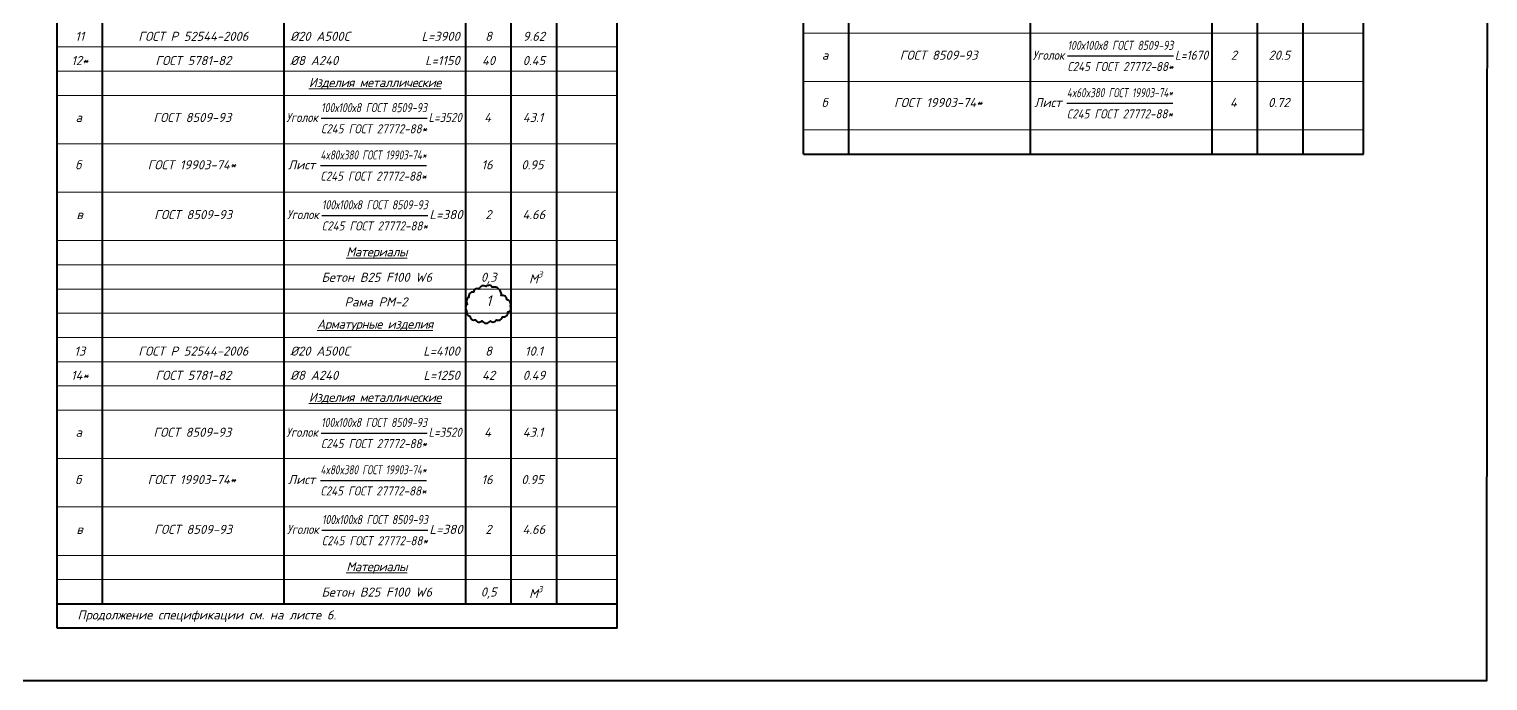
# Model space of a CAD drawing. Header units: millimetres. Extents: x -1807136 to 121189, y 23614 to 410608.
# Drawn here: x 20394 to 68568, y 66268 to 87799 of the extents above; entities that cross this region are included whole.
import ezdxf
from ezdxf.enums import TextEntityAlignment as Align

# ---------------------------------------------------------------- set-up
doc = ezdxf.new("R2010")
doc.units = ezdxf.units.MM
doc.layers.get('0').update_dxf_attribs({"lineweight": 5})
doc.layers.add('#Текст', color=7, linetype='Continuous')
doc.layers.add('k_ Рамка', color=252, linetype='Continuous', lineweight=40)
doc.layers.add('Штриховка', color=7, linetype='Continuous', lineweight=25)
doc.layers.add('NoPrint', color=18, linetype='Continuous', plot=False)
doc.styles.add('STEP PR', font='isocpeui.ttf')

# ---------------------------------------------------------------- blocks, each defined once
blk = doc.blocks.new('vcBlockST6-2-1')
at = {"color": 0, "linetype": 'ByBlock', "lineweight": -2}
blk.add_line((87.5, -8), (122.5, -8), dxfattribs=at)
at = {"color": 0, "linetype": 'ByBlock', "lineweight": -2, "style": 'STEP PR', "flags": 1}
for tag in ['CLASS', 'GOST', 'FILE', 'IDD']:
    blk.add_attdef(tag, text='', height=300, dxfattribs=at).set_placement((0, 0), align=Align.RIGHT)
at = {"color": 0, "linetype": 'ByBlock', "lineweight": -2, "style": 'STEP PR'}
for tag, p, p2 in [('НАИМЕНОВАНИЕ', (87.5, -6), (122.5, -6)), ('ПОЗИЦИЯ', (0.75, -9.25), (14.25, -9.25)), ('ОБОЗНАЧЕНИЕ', (15.75, -9.25), (74.25, -9.25)), ('ПРОФИЛЬ', (76, -9.25), (86.5, -9.25)), ('ДЛИНА', (123, -9.25), (134, -9.25)), ('КОЛИЧЕСТВО', (135.75, -9.25), (149.25, -9.25)), ('МАССА', (150.75, -9.25), (164.25, -9.25)), ('ПРИМЕЧАНИЕ', (165.75, -9.25), (184.25, -9.25)), ('СТАЛЬ', (87.5, -13), (122.5, -13))]:
    blk.add_attdef(tag, text='', height=300, dxfattribs=at).set_placement(p, p2, align=Align.FIT)
blk = doc.blocks.new('vcBlockST6-1-1')
at = {"color": 0, "linetype": 'ByBlock', "lineweight": -2, "style": 'STEP PR', "flags": 1}
for tag in ['CLASS', 'GOST', 'FILE', 'IDD']:
    blk.add_attdef(tag, text='', height=300, dxfattribs=at).set_placement((0, 0), align=Align.RIGHT)
at = {"color": 0, "linetype": 'ByBlock', "lineweight": -2, "style": 'STEP PR'}
blk.add_attdef('ДЛИНА', text='', height=300, dxfattribs=at).set_placement((133, -6), align=Align.RIGHT)
for tag, p, p2 in [('ПОЗИЦИЯ', (0.75, -6), (14.25, -6)), ('ОБОЗНАЧЕНИЕ', (15.75, -6), (74.25, -6)), ('КОЛИЧЕСТВО', (135.75, -6), (149.25, -6)), ('МАССА', (150.75, -6), (164.25, -6)), ('ПРИМЕЧАНИЕ', (165.75, -6), (184.25, -6))]:
    blk.add_attdef(tag, text='', height=300, dxfattribs=at).set_placement(p, p2, align=Align.FIT)
blk.add_attdef('НАИМЕНОВАНИЕ', (77, -6), '', height=300, dxfattribs=at)

msp = doc.modelspace()

# ---------------------------------------------------------------- linework, layer by layer
at = {"color": 8, "lineweight": 13}
for p, q in [((39814.9, 87212.1), (21314.9, 87212.1)), ((64465.2, 87670.1), (45965.2, 87670.1)), ((39814.9, 86412.1), (21314.9, 86412.1)), ((64465.2, 86070.1), (45965.2, 86070.1)), ((39814.9, 85612.1), (21314.9, 85612.1)), ((39814.9, 85612.1), (21314.9, 85612.1)), ((64465.2, 84470.1), (45965.2, 84470.1)), ((39814.9, 84012.1), (21314.9, 84012.1)), ((64465.2, 83670.1), (45965.2, 83670.1)), ((64465.2, 83670.1), (45965.2, 83670.1)), ((64465.2, 83670.1), (45965.2, 83670.1)), ((64465.2, 83670.1), (45965.2, 83670.1)), ((39814.9, 82412.1), (21314.9, 82412.1)), ((39814.9, 80812.1), (21314.9, 80812.1)), ((39814.9, 80012.1), (21314.9, 80012.1)), ((39814.9, 79212.1), (21314.9, 79212.1)), ((39814.9, 78412.1), (21314.9, 78412.1)), ((39814.9, 78412.1), (21314.9, 78412.1)), ((39814.9, 77612.1), (21314.9, 77612.1)), ((39814.9, 77612.1), (21314.9, 77612.1)), ((39814.9, 76812.1), (21314.9, 76812.1)), ((39814.9, 76012.1), (21314.9, 76012.1)), ((39814.9, 75212.1), (21314.9, 75212.1)), ((39814.9, 75212.1), (21314.9, 75212.1)), ((39814.9, 73612.1), (21314.9, 73612.1)), ((39814.9, 72012.1), (21314.9, 72012.1)), ((39814.9, 70412.1), (21314.9, 70412.1)), ((39814.9, 69612.1), (21314.9, 69612.1)), ((39814.9, 68812.1), (21314.9, 68812.1)), ((39814.9, 68812.1), (21314.9, 68812.1)), ((39814.9, 68812.1), (21314.9, 68812.1))]:
    msp.add_line(p, q, dxfattribs=at)
at = {"color": 3, "lineweight": 40}
msp.add_lwpolyline([(-5222.3, 120235.7), (68567.9, 120235.7), (68521.6, 66268.4), (-5268.6, 66268.4)], close=True, dxfattribs=at)
at = {"layer": 'k_ Рамка'}
for p, q in [((21314.9, 68012.1), (21314.9, 114412.1)), ((22814.9, 68812.1), (22814.9, 114412.1)), ((28814.9, 68812.1), (28814.9, 114412.1)), ((34814.9, 68812.1), (34814.9, 114412.1)), ((36314.9, 68812.1), (36314.9, 114412.1)), ((37814.9, 68812.1), (37814.9, 114412.1)), ((39814.9, 68012.1), (39814.9, 114412.1)), ((45965.2, 83670.1), (45965.2, 114412.1)), ((47465.2, 83670.1), (47465.2, 114412.1)), ((53465.2, 83670.1), (53465.2, 114412.1)), ((59465.2, 83670.1), (59465.2, 114412.1)), ((60965.2, 83670.1), (60965.2, 114412.1)), ((62465.2, 83670.1), (62465.2, 114412.1)), ((64465.2, 83670.1), (64465.2, 114412.1)), ((39814.9, 68012.1), (21314.9, 68012.1))]:
    msp.add_line(p, q, dxfattribs=at)
for points in [[(45965.2, 83670.1), (64465.2, 83670.1)], [(21314.9, 68812.1), (39814.9, 68812.1)]]:
    msp.add_lwpolyline(points, dxfattribs=at)
at = {"layer": 'NoPrint', "color": 3, "lineweight": 40}
msp.add_lwpolyline([(36166.3, 78855.3, 0.5205671), (35986.8, 78994.8, 0.5205671), (35986.8, 78994.8, 0.5205671), (35687.8, 79273.7, 0.5205671), (35687.8, 79273.7, 0.5205671), (35488.4, 79293.7, 0.5205671), (35488.4, 79293.7, 0.5205671), (35249.2, 79214, 0.5205671), (35249.2, 79214, 0.5205671), (35069.7, 79114.3, 0.5205671), (35069.7, 79114.3, 0.5205671), (34910.2, 78935, 0.5205671), (34910.2, 78935, 0.5205671), (34870.3, 78715.9, 0.5205671), (34870.3, 78715.9, 0.5205671), (34850.4, 78496.7, 0.5205671), (34850.4, 78496.7, 0.5205671), (34950.1, 78317.4, 0.5205671), (34950.1, 78317.4, 0.5205671), (35129.5, 78197.8, 0.5205671), (35129.5, 78197.8, 0.5205671), (35348.9, 78158, 0.5205671), (35348.9, 78158, 0.5205671), (35628, 78158, 0.5205671), (35628, 78158, 0.5205671), (35827.4, 78197.8, 0.5205671), (35827.4, 78197.8, 0.5205671), (36026.7, 78297.5, 0.5205671), (36026.7, 78297.5, 0.5205671), (36206.2, 78456.8, 0.5205671), (36206.2, 78456.8, 0.5205671), (36285.9, 78656.1, 0.5205671), (36285.9, 78656.1, 0.5205671)], format="xyb", close=True, dxfattribs=at)

# ---------------------------------------------------------------- block references
at = {"layer": '#Текст'}
ref = msp.add_blockref('vcBlockST6-1-1', (21314.9, 88012.1), dxfattribs=dict(at, xscale=100, yscale=100))
ref.add_attrib('ПОЗИЦИЯ', '11', dxfattribs={"layer": '0', "color": 0, "linetype": 'ByBlock', "lineweight": -2, "height": 300, "style": 'STEP PR'}).set_placement((22064.9, 87412.1), align=Align.CENTER)
ref.add_attrib('ОБОЗНАЧЕНИЕ', 'ГОСТ Р 52544-2006', dxfattribs={"layer": '0', "color": 0, "linetype": 'ByBlock', "lineweight": -2, "height": 300, "style": 'STEP PR'}).set_placement((25814.9, 87412.1), align=Align.CENTER)
ref.add_attrib('НАИМЕНОВАНИЕ', '%%C20 A500C', (29014.9, 87412.1), dxfattribs={"layer": '0', "color": 0, "linetype": 'ByBlock', "lineweight": -2, "height": 300, "style": 'STEP PR'})
ref.add_attrib('ДЛИНА', 'L=3900', dxfattribs={"layer": '0', "color": 0, "linetype": 'ByBlock', "lineweight": -2, "height": 300, "style": 'STEP PR'}).set_placement((34614.9, 87412.1), align=Align.RIGHT)
ref.add_attrib('КОЛИЧЕСТВО', '8', dxfattribs={"layer": '0', "color": 0, "linetype": 'ByBlock', "lineweight": -2, "height": 300, "style": 'STEP PR'}).set_placement((35564.9, 87412.1), align=Align.CENTER)
ref.add_attrib('МАССА', '9.62', dxfattribs={"layer": '0', "color": 0, "linetype": 'ByBlock', "lineweight": -2, "height": 300, "style": 'STEP PR'}).set_placement((37064.9, 87412.1), align=Align.CENTER)
ref = msp.add_blockref('vcBlockST6-1-1', (21314.9, 87212.1), dxfattribs=dict(at, xscale=100, yscale=100))
ref.add_attrib('ПОЗИЦИЯ', '12*', dxfattribs={"layer": '0', "color": 0, "linetype": 'ByBlock', "lineweight": -2, "height": 300, "style": 'STEP PR'}).set_placement((22064.9, 86612.1), align=Align.CENTER)
ref.add_attrib('ОБОЗНАЧЕНИЕ', 'ГОСТ 5781-82', dxfattribs={"layer": '0', "color": 0, "linetype": 'ByBlock', "lineweight": -2, "height": 300, "style": 'STEP PR'}).set_placement((25814.9, 86612.1), align=Align.CENTER)
ref.add_attrib('НАИМЕНОВАНИЕ', '%%C8 A240', (29014.9, 86612.1), dxfattribs={"layer": '0', "color": 0, "linetype": 'ByBlock', "lineweight": -2, "height": 300, "style": 'STEP PR'})
ref.add_attrib('ДЛИНА', 'L=1150', dxfattribs={"layer": '0', "color": 0, "linetype": 'ByBlock', "lineweight": -2, "height": 300, "style": 'STEP PR'}).set_placement((34614.9, 86612.1), align=Align.RIGHT)
ref.add_attrib('КОЛИЧЕСТВО', '40', dxfattribs={"layer": '0', "color": 0, "linetype": 'ByBlock', "lineweight": -2, "height": 300, "style": 'STEP PR'}).set_placement((35564.9, 86612.1), align=Align.CENTER)
ref.add_attrib('МАССА', '0.45', dxfattribs={"layer": '0', "color": 0, "linetype": 'ByBlock', "lineweight": -2, "height": 300, "style": 'STEP PR'}).set_placement((37064.9, 86612.1), align=Align.CENTER)
ref = msp.add_blockref('vcBlockST6-1-1', (21314.9, 77612.1), dxfattribs=dict(at, xscale=100, yscale=100))
ref.add_attrib('ПОЗИЦИЯ', '13', dxfattribs={"layer": '0', "color": 0, "linetype": 'ByBlock', "lineweight": -2, "height": 300, "style": 'STEP PR'}).set_placement((22064.9, 77012.1), align=Align.CENTER)
ref.add_attrib('ОБОЗНАЧЕНИЕ', 'ГОСТ Р 52544-2006', dxfattribs={"layer": '0', "color": 0, "linetype": 'ByBlock', "lineweight": -2, "height": 300, "style": 'STEP PR'}).set_placement((25814.9, 77012.1), align=Align.CENTER)
ref.add_attrib('НАИМЕНОВАНИЕ', '%%C20 A500C', (29014.9, 77012.1), dxfattribs={"layer": '0', "color": 0, "linetype": 'ByBlock', "lineweight": -2, "height": 300, "style": 'STEP PR'})
ref.add_attrib('ДЛИНА', 'L=4100', dxfattribs={"layer": '0', "color": 0, "linetype": 'ByBlock', "lineweight": -2, "height": 300, "style": 'STEP PR'}).set_placement((34614.9, 77012.1), align=Align.RIGHT)
ref.add_attrib('КОЛИЧЕСТВО', '8', dxfattribs={"layer": '0', "color": 0, "linetype": 'ByBlock', "lineweight": -2, "height": 300, "style": 'STEP PR'}).set_placement((35564.9, 77012.1), align=Align.CENTER)
ref.add_attrib('МАССА', '10.1', dxfattribs={"layer": '0', "color": 0, "linetype": 'ByBlock', "lineweight": -2, "height": 300, "style": 'STEP PR'}).set_placement((37064.9, 77012.1), align=Align.CENTER)
ref = msp.add_blockref('vcBlockST6-1-1', (21314.9, 76812.1), dxfattribs=dict(at, xscale=100, yscale=100))
ref.add_attrib('ПОЗИЦИЯ', '14*', dxfattribs={"layer": '0', "color": 0, "linetype": 'ByBlock', "lineweight": -2, "height": 300, "style": 'STEP PR'}).set_placement((22064.9, 76212.1), align=Align.CENTER)
ref.add_attrib('ОБОЗНАЧЕНИЕ', 'ГОСТ 5781-82', dxfattribs={"layer": '0', "color": 0, "linetype": 'ByBlock', "lineweight": -2, "height": 300, "style": 'STEP PR'}).set_placement((25814.9, 76212.1), align=Align.CENTER)
ref.add_attrib('НАИМЕНОВАНИЕ', '%%C8 A240', (29014.9, 76212.1), dxfattribs={"layer": '0', "color": 0, "linetype": 'ByBlock', "lineweight": -2, "height": 300, "style": 'STEP PR'})
ref.add_attrib('ДЛИНА', 'L=1250', dxfattribs={"layer": '0', "color": 0, "linetype": 'ByBlock', "lineweight": -2, "height": 300, "style": 'STEP PR'}).set_placement((34614.9, 76212.1), align=Align.RIGHT)
ref.add_attrib('КОЛИЧЕСТВО', '42', dxfattribs={"layer": '0', "color": 0, "linetype": 'ByBlock', "lineweight": -2, "height": 300, "style": 'STEP PR'}).set_placement((35564.9, 76212.1), align=Align.CENTER)
ref.add_attrib('МАССА', '0.49', dxfattribs={"layer": '0', "color": 0, "linetype": 'ByBlock', "lineweight": -2, "height": 300, "style": 'STEP PR'}).set_placement((37064.9, 76212.1), align=Align.CENTER)
at = {"layer": 'Штриховка'}
ref = msp.add_blockref('vcBlockST6-2-1', (45933.2, 87714.1), dxfattribs=dict(at, xscale=100, yscale=100))
ref.add_attrib('ПОЗИЦИЯ', 'a', dxfattribs={"layer": '0', "color": 0, "linetype": 'ByBlock', "lineweight": -2, "height": 300, "style": 'STEP PR'}).set_placement((46683.2, 86789.1), align=Align.CENTER)
ref.add_attrib('ОБОЗНАЧЕНИЕ', 'ГОСТ 8509-93', dxfattribs={"layer": '0', "color": 0, "linetype": 'ByBlock', "lineweight": -2, "height": 300, "style": 'STEP PR'}).set_placement((50433.2, 86789.1), align=Align.CENTER)
ref.add_attrib('ПРОФИЛЬ', 'Уголок', dxfattribs={"layer": '0', "color": 0, "linetype": 'ByBlock', "lineweight": -2, "height": 300, "style": 'STEP PR', "width": 0.773999}).set_placement((53533.2, 86789.1), (54583.2, 86789.1), align=Align.FIT)
ref.add_attrib('НАИМЕНОВАНИЕ', '100х100х8 ГОСТ 8509-93', dxfattribs={"layer": '0', "color": 0, "linetype": 'ByBlock', "lineweight": -2, "height": 300, "style": 'STEP PR', "width": 0.746124}).set_placement((54683.2, 87114.1), (58183.2, 87114.1), align=Align.FIT)
ref.add_attrib('СТАЛЬ', 'С245 ГОСТ 27772-88*', dxfattribs={"layer": '0', "color": 0, "linetype": 'ByBlock', "lineweight": -2, "height": 300, "style": 'STEP PR', "width": 0.832342}).set_placement((54683.2, 86414.1), (58183.2, 86414.1), align=Align.FIT)
ref.add_attrib('ДЛИНА', 'L=1670', dxfattribs={"layer": '0', "color": 0, "linetype": 'ByBlock', "lineweight": -2, "height": 300, "style": 'STEP PR', "width": 0.870817}).set_placement((58233.2, 86789.1), (59333.2, 86789.1), align=Align.FIT)
ref.add_attrib('КОЛИЧЕСТВО', '2', dxfattribs={"layer": '0', "color": 0, "linetype": 'ByBlock', "lineweight": -2, "height": 300, "style": 'STEP PR'}).set_placement((60183.2, 86789.1), align=Align.CENTER)
ref.add_attrib('МАССА', '20.5', dxfattribs={"layer": '0', "color": 0, "linetype": 'ByBlock', "lineweight": -2, "height": 300, "style": 'STEP PR'}).set_placement((61683.2, 86789.1), align=Align.CENTER)
ref = msp.add_blockref('vcBlockST6-2-1', (45915, 86150.1), dxfattribs=dict(at, xscale=100, yscale=100))
ref.add_attrib('ПОЗИЦИЯ', 'б', dxfattribs={"layer": '0', "color": 0, "linetype": 'ByBlock', "lineweight": -2, "height": 300, "style": 'STEP PR'}).set_placement((46665, 85225.1), align=Align.CENTER)
ref.add_attrib('ОБОЗНАЧЕНИЕ', 'ГОСТ 19903-74*', dxfattribs={"layer": '0', "color": 0, "linetype": 'ByBlock', "lineweight": -2, "height": 300, "style": 'STEP PR'}).set_placement((50415, 85225.1), align=Align.CENTER)
ref.add_attrib('ПРОФИЛЬ', 'Лист', dxfattribs={"layer": '0', "color": 0, "linetype": 'ByBlock', "lineweight": -2, "height": 300, "style": 'STEP PR'}).set_placement((54040, 85225.1), align=Align.CENTER)
ref.add_attrib('НАИМЕНОВАНИЕ', '4x60x380 ГОСТ 19903-74*', dxfattribs={"layer": '0', "color": 0, "linetype": 'ByBlock', "lineweight": -2, "height": 300, "style": 'STEP PR', "width": 0.693944}).set_placement((54665, 85550.1), (58165, 85550.1), align=Align.FIT)
ref.add_attrib('СТАЛЬ', 'С245 ГОСТ 27772-88*', dxfattribs={"layer": '0', "color": 0, "linetype": 'ByBlock', "lineweight": -2, "height": 300, "style": 'STEP PR', "width": 0.832342}).set_placement((54665, 84850.1), (58165, 84850.1), align=Align.FIT)
ref.add_attrib('КОЛИЧЕСТВО', '4', dxfattribs={"layer": '0', "color": 0, "linetype": 'ByBlock', "lineweight": -2, "height": 300, "style": 'STEP PR'}).set_placement((60165, 85225.1), align=Align.CENTER)
ref.add_attrib('МАССА', '0.72', dxfattribs={"layer": '0', "color": 0, "linetype": 'ByBlock', "lineweight": -2, "height": 300, "style": 'STEP PR'}).set_placement((61665, 85225.1), align=Align.CENTER)
ref = msp.add_blockref('vcBlockST6-2-1', (21282.9, 85656.1), dxfattribs=dict(at, xscale=100, yscale=100))
ref.add_attrib('ПОЗИЦИЯ', 'a', dxfattribs={"layer": '0', "color": 0, "linetype": 'ByBlock', "lineweight": -2, "height": 300, "style": 'STEP PR'}).set_placement((22032.9, 84731.1), align=Align.CENTER)
ref.add_attrib('ОБОЗНАЧЕНИЕ', 'ГОСТ 8509-93', dxfattribs={"layer": '0', "color": 0, "linetype": 'ByBlock', "lineweight": -2, "height": 300, "style": 'STEP PR'}).set_placement((25782.9, 84731.1), align=Align.CENTER)
ref.add_attrib('ПРОФИЛЬ', 'Уголок', dxfattribs={"layer": '0', "color": 0, "linetype": 'ByBlock', "lineweight": -2, "height": 300, "style": 'STEP PR', "width": 0.773999}).set_placement((28882.9, 84731.1), (29932.9, 84731.1), align=Align.FIT)
ref.add_attrib('НАИМЕНОВАНИЕ', '100х100х8 ГОСТ 8509-93', dxfattribs={"layer": '0', "color": 0, "linetype": 'ByBlock', "lineweight": -2, "height": 300, "style": 'STEP PR', "width": 0.746124}).set_placement((30032.9, 85056.1), (33532.9, 85056.1), align=Align.FIT)
ref.add_attrib('СТАЛЬ', 'С245 ГОСТ 27772-88*', dxfattribs={"layer": '0', "color": 0, "linetype": 'ByBlock', "lineweight": -2, "height": 300, "style": 'STEP PR', "width": 0.832342}).set_placement((30032.9, 84356.1), (33532.9, 84356.1), align=Align.FIT)
ref.add_attrib('ДЛИНА', 'L=3520', dxfattribs={"layer": '0', "color": 0, "linetype": 'ByBlock', "lineweight": -2, "height": 300, "style": 'STEP PR', "width": 0.829904}).set_placement((33582.9, 84731.1), (34682.9, 84731.1), align=Align.FIT)
ref.add_attrib('КОЛИЧЕСТВО', '4', dxfattribs={"layer": '0', "color": 0, "linetype": 'ByBlock', "lineweight": -2, "height": 300, "style": 'STEP PR'}).set_placement((35532.9, 84731.1), align=Align.CENTER)
ref.add_attrib('МАССА', '43.1', dxfattribs={"layer": '0', "color": 0, "linetype": 'ByBlock', "lineweight": -2, "height": 300, "style": 'STEP PR'}).set_placement((37032.9, 84731.1), align=Align.CENTER)
ref = msp.add_blockref('vcBlockST6-2-1', (21264.6, 84092.1), dxfattribs=dict(at, xscale=100, yscale=100))
ref.add_attrib('ПОЗИЦИЯ', 'б', dxfattribs={"layer": '0', "color": 0, "linetype": 'ByBlock', "lineweight": -2, "height": 300, "style": 'STEP PR'}).set_placement((22014.6, 83167.1), align=Align.CENTER)
ref.add_attrib('ОБОЗНАЧЕНИЕ', 'ГОСТ 19903-74*', dxfattribs={"layer": '0', "color": 0, "linetype": 'ByBlock', "lineweight": -2, "height": 300, "style": 'STEP PR'}).set_placement((25764.6, 83167.1), align=Align.CENTER)
ref.add_attrib('ПРОФИЛЬ', 'Лист', dxfattribs={"layer": '0', "color": 0, "linetype": 'ByBlock', "lineweight": -2, "height": 300, "style": 'STEP PR'}).set_placement((29389.6, 83167.1), align=Align.CENTER)
ref.add_attrib('НАИМЕНОВАНИЕ', '4x80x380 ГОСТ 19903-74*', dxfattribs={"layer": '0', "color": 0, "linetype": 'ByBlock', "lineweight": -2, "height": 300, "style": 'STEP PR', "width": 0.693944}).set_placement((30014.6, 83492.1), (33514.6, 83492.1), align=Align.FIT)
ref.add_attrib('СТАЛЬ', 'С245 ГОСТ 27772-88*', dxfattribs={"layer": '0', "color": 0, "linetype": 'ByBlock', "lineweight": -2, "height": 300, "style": 'STEP PR', "width": 0.832342}).set_placement((30014.6, 82792.1), (33514.6, 82792.1), align=Align.FIT)
ref.add_attrib('КОЛИЧЕСТВО', '16', dxfattribs={"layer": '0', "color": 0, "linetype": 'ByBlock', "lineweight": -2, "height": 300, "style": 'STEP PR'}).set_placement((35514.6, 83167.1), align=Align.CENTER)
ref.add_attrib('МАССА', '0.95', dxfattribs={"layer": '0', "color": 0, "linetype": 'ByBlock', "lineweight": -2, "height": 300, "style": 'STEP PR'}).set_placement((37014.6, 83167.1), align=Align.CENTER)
ref = msp.add_blockref('vcBlockST6-2-1', (21310.2, 82447.4), dxfattribs=dict(at, xscale=100, yscale=100))
ref.add_attrib('ПОЗИЦИЯ', 'в', dxfattribs={"layer": '0', "color": 0, "linetype": 'ByBlock', "lineweight": -2, "height": 300, "style": 'STEP PR'}).set_placement((22060.2, 81522.4), align=Align.CENTER)
ref.add_attrib('ОБОЗНАЧЕНИЕ', 'ГОСТ 8509-93', dxfattribs={"layer": '0', "color": 0, "linetype": 'ByBlock', "lineweight": -2, "height": 300, "style": 'STEP PR'}).set_placement((25810.2, 81522.4), align=Align.CENTER)
ref.add_attrib('ПРОФИЛЬ', 'Уголок', dxfattribs={"layer": '0', "color": 0, "linetype": 'ByBlock', "lineweight": -2, "height": 300, "style": 'STEP PR', "width": 0.773999}).set_placement((28910.2, 81522.4), (29960.2, 81522.4), align=Align.FIT)
ref.add_attrib('НАИМЕНОВАНИЕ', '100х100х8 ГОСТ 8509-93', dxfattribs={"layer": '0', "color": 0, "linetype": 'ByBlock', "lineweight": -2, "height": 300, "style": 'STEP PR', "width": 0.746124}).set_placement((30060.2, 81847.4), (33560.2, 81847.4), align=Align.FIT)
ref.add_attrib('СТАЛЬ', 'С245 ГОСТ 27772-88*', dxfattribs={"layer": '0', "color": 0, "linetype": 'ByBlock', "lineweight": -2, "height": 300, "style": 'STEP PR', "width": 0.832342}).set_placement((30060.2, 81147.4), (33560.2, 81147.4), align=Align.FIT)
ref.add_attrib('ДЛИНА', 'L=380', dxfattribs={"layer": '0', "color": 0, "linetype": 'ByBlock', "lineweight": -2, "height": 300, "style": 'STEP PR', "width": 0.992821}).set_placement((33610.2, 81522.4), (34710.2, 81522.4), align=Align.FIT)
ref.add_attrib('КОЛИЧЕСТВО', '2', dxfattribs={"layer": '0', "color": 0, "linetype": 'ByBlock', "lineweight": -2, "height": 300, "style": 'STEP PR'}).set_placement((35560.2, 81522.4), align=Align.CENTER)
ref.add_attrib('МАССА', '4.66', dxfattribs={"layer": '0', "color": 0, "linetype": 'ByBlock', "lineweight": -2, "height": 300, "style": 'STEP PR'}).set_placement((37060.2, 81522.4), align=Align.CENTER)
ref = msp.add_blockref('vcBlockST6-2-1', (21282.9, 75256.1), dxfattribs=dict(at, xscale=100, yscale=100))
ref.add_attrib('ПОЗИЦИЯ', 'a', dxfattribs={"layer": '0', "color": 0, "linetype": 'ByBlock', "lineweight": -2, "height": 300, "style": 'STEP PR'}).set_placement((22032.9, 74331.1), align=Align.CENTER)
ref.add_attrib('ОБОЗНАЧЕНИЕ', 'ГОСТ 8509-93', dxfattribs={"layer": '0', "color": 0, "linetype": 'ByBlock', "lineweight": -2, "height": 300, "style": 'STEP PR'}).set_placement((25782.9, 74331.1), align=Align.CENTER)
ref.add_attrib('ПРОФИЛЬ', 'Уголок', dxfattribs={"layer": '0', "color": 0, "linetype": 'ByBlock', "lineweight": -2, "height": 300, "style": 'STEP PR', "width": 0.773999}).set_placement((28882.9, 74331.1), (29932.9, 74331.1), align=Align.FIT)
ref.add_attrib('НАИМЕНОВАНИЕ', '100х100х8 ГОСТ 8509-93', dxfattribs={"layer": '0', "color": 0, "linetype": 'ByBlock', "lineweight": -2, "height": 300, "style": 'STEP PR', "width": 0.746124}).set_placement((30032.9, 74656.1), (33532.9, 74656.1), align=Align.FIT)
ref.add_attrib('СТАЛЬ', 'С245 ГОСТ 27772-88*', dxfattribs={"layer": '0', "color": 0, "linetype": 'ByBlock', "lineweight": -2, "height": 300, "style": 'STEP PR', "width": 0.832342}).set_placement((30032.9, 73956.1), (33532.9, 73956.1), align=Align.FIT)
ref.add_attrib('ДЛИНА', 'L=3520', dxfattribs={"layer": '0', "color": 0, "linetype": 'ByBlock', "lineweight": -2, "height": 300, "style": 'STEP PR', "width": 0.829904}).set_placement((33582.9, 74331.1), (34682.9, 74331.1), align=Align.FIT)
ref.add_attrib('КОЛИЧЕСТВО', '4', dxfattribs={"layer": '0', "color": 0, "linetype": 'ByBlock', "lineweight": -2, "height": 300, "style": 'STEP PR'}).set_placement((35532.9, 74331.1), align=Align.CENTER)
ref.add_attrib('МАССА', '43.1', dxfattribs={"layer": '0', "color": 0, "linetype": 'ByBlock', "lineweight": -2, "height": 300, "style": 'STEP PR'}).set_placement((37032.9, 74331.1), align=Align.CENTER)
ref = msp.add_blockref('vcBlockST6-2-1', (21264.6, 73692.1), dxfattribs=dict(at, xscale=100, yscale=100))
ref.add_attrib('ПОЗИЦИЯ', 'б', dxfattribs={"layer": '0', "color": 0, "linetype": 'ByBlock', "lineweight": -2, "height": 300, "style": 'STEP PR'}).set_placement((22014.6, 72767.1), align=Align.CENTER)
ref.add_attrib('ОБОЗНАЧЕНИЕ', 'ГОСТ 19903-74*', dxfattribs={"layer": '0', "color": 0, "linetype": 'ByBlock', "lineweight": -2, "height": 300, "style": 'STEP PR'}).set_placement((25764.6, 72767.1), align=Align.CENTER)
ref.add_attrib('ПРОФИЛЬ', 'Лист', dxfattribs={"layer": '0', "color": 0, "linetype": 'ByBlock', "lineweight": -2, "height": 300, "style": 'STEP PR'}).set_placement((29389.6, 72767.1), align=Align.CENTER)
ref.add_attrib('НАИМЕНОВАНИЕ', '4x80x380 ГОСТ 19903-74*', dxfattribs={"layer": '0', "color": 0, "linetype": 'ByBlock', "lineweight": -2, "height": 300, "style": 'STEP PR', "width": 0.693944}).set_placement((30014.6, 73092.1), (33514.6, 73092.1), align=Align.FIT)
ref.add_attrib('СТАЛЬ', 'С245 ГОСТ 27772-88*', dxfattribs={"layer": '0', "color": 0, "linetype": 'ByBlock', "lineweight": -2, "height": 300, "style": 'STEP PR', "width": 0.832342}).set_placement((30014.6, 72392.1), (33514.6, 72392.1), align=Align.FIT)
ref.add_attrib('КОЛИЧЕСТВО', '16', dxfattribs={"layer": '0', "color": 0, "linetype": 'ByBlock', "lineweight": -2, "height": 300, "style": 'STEP PR'}).set_placement((35514.6, 72767.1), align=Align.CENTER)
ref.add_attrib('МАССА', '0.95', dxfattribs={"layer": '0', "color": 0, "linetype": 'ByBlock', "lineweight": -2, "height": 300, "style": 'STEP PR'}).set_placement((37014.6, 72767.1), align=Align.CENTER)
ref = msp.add_blockref('vcBlockST6-2-1', (21310.2, 72047.4), dxfattribs=dict(at, xscale=100, yscale=100))
ref.add_attrib('ПОЗИЦИЯ', 'в', dxfattribs={"layer": '0', "color": 0, "linetype": 'ByBlock', "lineweight": -2, "height": 300, "style": 'STEP PR'}).set_placement((22060.2, 71122.4), align=Align.CENTER)
ref.add_attrib('ОБОЗНАЧЕНИЕ', 'ГОСТ 8509-93', dxfattribs={"layer": '0', "color": 0, "linetype": 'ByBlock', "lineweight": -2, "height": 300, "style": 'STEP PR'}).set_placement((25810.2, 71122.4), align=Align.CENTER)
ref.add_attrib('ПРОФИЛЬ', 'Уголок', dxfattribs={"layer": '0', "color": 0, "linetype": 'ByBlock', "lineweight": -2, "height": 300, "style": 'STEP PR', "width": 0.773999}).set_placement((28910.2, 71122.4), (29960.2, 71122.4), align=Align.FIT)
ref.add_attrib('НАИМЕНОВАНИЕ', '100х100х8 ГОСТ 8509-93', dxfattribs={"layer": '0', "color": 0, "linetype": 'ByBlock', "lineweight": -2, "height": 300, "style": 'STEP PR', "width": 0.746124}).set_placement((30060.2, 71447.4), (33560.2, 71447.4), align=Align.FIT)
ref.add_attrib('СТАЛЬ', 'С245 ГОСТ 27772-88*', dxfattribs={"layer": '0', "color": 0, "linetype": 'ByBlock', "lineweight": -2, "height": 300, "style": 'STEP PR', "width": 0.832342}).set_placement((30060.2, 70747.4), (33560.2, 70747.4), align=Align.FIT)
ref.add_attrib('ДЛИНА', 'L=380', dxfattribs={"layer": '0', "color": 0, "linetype": 'ByBlock', "lineweight": -2, "height": 300, "style": 'STEP PR', "width": 0.992821}).set_placement((33610.2, 71122.4), (34710.2, 71122.4), align=Align.FIT)
ref.add_attrib('КОЛИЧЕСТВО', '2', dxfattribs={"layer": '0', "color": 0, "linetype": 'ByBlock', "lineweight": -2, "height": 300, "style": 'STEP PR'}).set_placement((35560.2, 71122.4), align=Align.CENTER)
ref.add_attrib('МАССА', '4.66', dxfattribs={"layer": '0', "color": 0, "linetype": 'ByBlock', "lineweight": -2, "height": 300, "style": 'STEP PR'}).set_placement((37060.2, 71122.4), align=Align.CENTER)

# ---------------------------------------------------------------- texts
at = {"style": 'STEP PR'}
for s, height, p in [('0,3', 300, (35570, 79454)), ('1', 350, (35570, 78654)), ('0,5', 300, (35570, 69054))]:
    msp.add_text(s, height=height, dxfattribs=at).set_placement(p, align=Align.CENTER)
at = {"char_height": 300, "attachment_point": 5, "style": 'STEP PR'}
for s, insert, width in [('{\\T0.95;\\LИзделия металлические}', (31814.9, 86012.1), 6000), ('{\\T0.95;\\LМатериалы}', (31873.8, 80400.7), 6000), ('Бетон В25 F100 W6 ', (31873.8, 79600.7), 6000), ('\\A1;М{\\H0.7x;\\S3^ ;}', (37123.8, 79600.7), 1500), ('{\\fISOCPEUR|b1|i1|c204|p34;Рама РМ-2}', (31847.9, 78787), 6000), ('{\\T0.95;\\LАрматурные изделия}', (31814.9, 78012.1), 6000), ('{\\T0.95;\\LИзделия металлические}', (31814.9, 75612.1), 6000), ('{\\T0.95;\\LМатериалы}', (31873.8, 70000.7), 6000), ('\\A1;М{\\H0.7x;\\S3^ ;}', (37123.8, 69200.7), 1500), ('Бетон В25 F100 W6 ', (31873.8, 69200.7), 6000), ('Продолжение спецификации см. на листе 6. ', (26260.4, 68406.5), 9191.057)]:
    msp.add_mtext(s, dxfattribs=dict(at, insert=insert, width=width))

doc.saveas('drawing.dxf')
